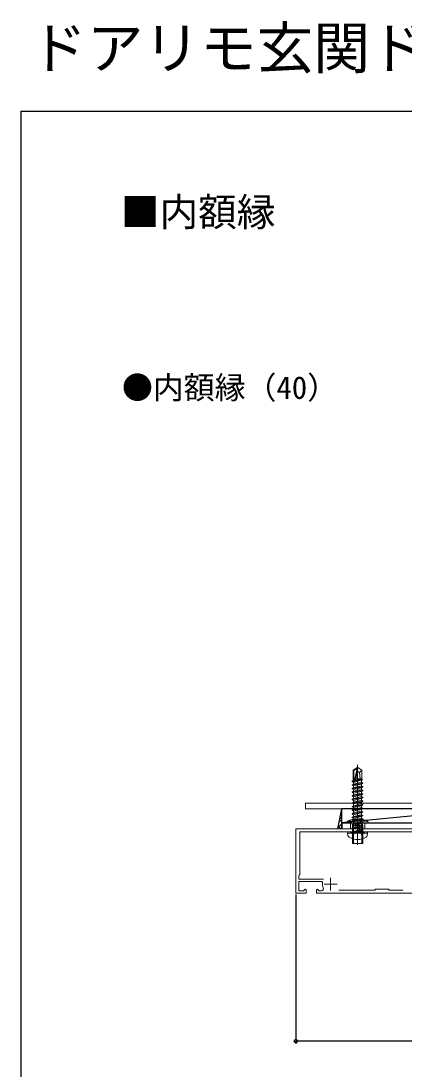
# Model space of a CAD drawing. Units: millimetres, scale not verified. Extents: x -525 to 525, y -785 to 780.
# Drawn here: x -525 to -376.1, y 373.4 to 780.5 of the extents above; entities that cross this region are included whole.
import ezdxf
from ezdxf.enums import TextEntityAlignment as Align

# ---------------------------------------------------------------- set-up
doc = ezdxf.new("R2010")
doc.units = ezdxf.units.MM
doc.header["$LTSCALE"] = 4
for name, color, linetype in [('0-1_USER1', 3, 'Continuous'), ('0-5_YKK_D', 6, 'Continuous'), ('0-6_YKK_ZWAK', 7, 'Continuous'), ('0-7_YSS_K', 3, 'Continuous')]:
    doc.layers.add(name, color=color, linetype=linetype)
for name, color, linetype, lineweight in [('0-2_YKK_11', 211, 'Continuous', 18), ('0-3_YKK_12', 1, 'Continuous', 18), ('0-4_YKK_13', 4, 'Continuous', 18)]:
    doc.layers.add(name, color=color, linetype=linetype, lineweight=lineweight)
doc.styles.add('ＭＳ ゴシック', font='')
doc.styles.get('ＭＳ ゴシック').set_extended_font_data('MS Gothic')

msp = doc.modelspace()

# ---------------------------------------------------------------- linework, layer by layer
at = {"layer": '0-2_YKK_11'}
for p, q in [((-407.183, 445.213), (-402.183, 445.213)), ((-404.683, 447.713), (-404.683, 442.713))]:
    msp.add_line(p, q, dxfattribs=at)
for points in [[(-347.761, 466.713), (-418.183, 466.713), (-418.183, 441.713), (-414.183, 441.713), (-414.183, 443.113), (-414.553, 443.266), (-415.207, 442.613), (-416.983, 442.613), (-416.983, 446.213), (-408.112, 446.213), (-407.818, 445.853)], [(-369.983, 465.513), (-391.383, 465.513), (-391.683, 465.213), (-396.683, 465.213), (-396.983, 465.513), (-416.683, 465.513), (-416.683, 448.913), (-416.833, 448.653), (-416.983, 448.393), (-416.983, 447.113), (-407.404, 447.113)], [(-408.255, 442.613), (-409.159, 442.613), (-409.812, 443.266), (-410.183, 443.113), (-410.183, 441.713), (-356.683, 441.713), (-356.683, 446.213), (-357.683, 446.213), (-357.683, 442.913), (-359.683, 442.913), (-359.683, 465.713), (-350.383, 465.713), (-350.083, 465.413), (-349.637, 465.15), (-347.643, 466.258), (-347.761, 466.713)], [(-401.45, 442.913), (-387.483, 442.913), (-387.183, 443.213), (-382.183, 443.213), (-381.883, 442.913), (-376.581, 442.913)]]:
    msp.add_lwpolyline(points, dxfattribs=at)
for centre, radius, start, end in [((-408.255, 443.413), 0.8, 269.99998, 26.74369), ((-404.683, 445.213), 3.2, 168.46306, 206.74369)]:
    msp.add_arc(centre, radius, start, end, dxfattribs=at)
at = {"layer": '0-3_YKK_12', "color": 2}
msp.add_line((-394.183, 470.013), (-394.183, 465.713), dxfattribs=at)
at = {"layer": '0-4_YKK_13'}
for p, q in [((-395.883, 489.467), (-394.333, 490.513)), ((-395.883, 486.113), (-395.883, 489.467)), ((-395.883, 489.467), (-395.583, 489.308)), ((-395.526, 484.903), (-394.333, 490.151)), ((-395.092, 485.006), (-394.183, 489.006)), ((-394.033, 490.513), (-394.333, 490.513)), ((-394.333, 490.151), (-394.333, 490.513)), ((-394.183, 461.513), (-394.183, 491.513)), ((-394.183, 489.006), (-394.183, 490.513)), ((-394.183, 489.006), (-394.033, 490.513)), ((-392.483, 489.467), (-394.033, 490.513)), ((-393.483, 488.613), (-392.483, 489.467)), ((-392.483, 486.113), (-392.483, 489.467)), ((-396.283, 485.163), (-395.583, 485.285)), ((-396.283, 485.063), (-395.583, 485.185)), ((-396.283, 485.063), (-395.733, 484.745)), ((-395.883, 486.113), (-395.583, 486.113)), ((-395.863, 485.405), (-395.863, 486.113)), ((-395.863, 485.405), (-395.583, 485.454)), ((-395.733, 484.745), (-395.419, 484.828)), ((-395.733, 484.08), (-392.633, 484.78)), ((-395.733, 484.08), (-395.733, 484.745)), ((-395.146, 484.899), (-392.633, 485.561)), ((-395.03, 485.282), (-392.283, 485.763)), ((-395.006, 485.386), (-392.283, 485.863)), ((-394.966, 485.561), (-392.503, 485.99)), ((-394.727, 486.113), (-392.483, 486.113)), ((-392.283, 485.763), (-392.633, 485.561)), ((-392.633, 484.78), (-392.633, 485.561)), ((-392.503, 485.99), (-392.503, 486.113)), ((-392.283, 485.863), (-392.503, 485.99)), ((-392.283, 485.763), (-392.283, 485.863)), ((-392.083, 484.363), (-392.083, 484.463)), ((-392.083, 484.363), (-396.283, 483.663)), ((-396.283, 483.763), (-395.733, 484.08)), ((-396.283, 483.663), (-396.283, 483.763)), ((-396.283, 483.663), (-395.733, 483.345)), ((-392.083, 482.963), (-396.283, 482.263)), ((-396.283, 482.363), (-395.733, 482.68)), ((-396.283, 482.263), (-396.283, 482.363)), ((-396.283, 482.263), (-395.733, 481.945)), ((-392.083, 481.563), (-396.283, 480.863)), ((-396.283, 480.963), (-395.733, 481.28)), ((-396.283, 480.863), (-396.283, 480.963)), ((-396.283, 480.863), (-395.733, 480.545)), ((-395.733, 482.68), (-392.633, 483.38)), ((-395.733, 481.28), (-392.633, 481.98)), ((-395.733, 479.88), (-392.633, 480.58)), ((-392.083, 484.363), (-392.633, 484.045)), ((-392.633, 483.38), (-392.633, 484.045)), ((-392.083, 482.963), (-392.633, 482.645)), ((-392.633, 481.98), (-392.633, 482.645)), ((-392.083, 481.563), (-392.633, 481.245)), ((-392.633, 480.58), (-392.633, 481.245)), ((-392.083, 482.963), (-392.083, 483.063)), ((-392.083, 481.563), (-392.083, 481.663)), ((-392.083, 480.163), (-396.283, 479.463)), ((-396.283, 479.563), (-395.733, 479.88)), ((-396.283, 479.463), (-396.283, 479.563)), ((-396.283, 479.463), (-395.733, 479.145)), ((-392.083, 478.763), (-396.283, 478.063)), ((-396.283, 478.163), (-395.733, 478.48)), ((-396.283, 478.063), (-395.733, 477.745)), ((-392.083, 477.363), (-396.283, 476.663)), ((-396.283, 476.763), (-395.733, 477.08)), ((-396.283, 476.663), (-395.733, 476.345)), ((-395.733, 478.48), (-392.633, 479.18)), ((-395.733, 477.745), (-392.633, 478.445)), ((-395.733, 477.08), (-395.733, 477.745)), ((-395.733, 477.08), (-394.183, 477.43)), ((-395.733, 476.345), (-392.633, 477.045)), ((-395.733, 475.68), (-395.733, 476.345)), ((-392.083, 480.163), (-392.633, 479.845)), ((-392.633, 479.18), (-392.633, 479.845)), ((-392.083, 478.863), (-392.633, 479.18)), ((-392.083, 478.763), (-392.633, 478.445)), ((-392.083, 477.463), (-392.633, 477.78)), ((-392.083, 477.363), (-392.633, 477.045)), ((-392.083, 476.063), (-392.633, 476.38)), ((-392.083, 480.163), (-392.083, 480.263)), ((-392.083, 478.763), (-392.083, 478.863)), ((-392.083, 477.363), (-392.083, 477.463)), ((-392.083, 475.963), (-396.283, 475.263)), ((-396.283, 475.363), (-395.733, 475.68)), ((-396.283, 475.263), (-395.733, 474.945)), ((-392.083, 474.563), (-396.283, 473.863)), ((-396.283, 473.963), (-395.733, 474.28)), ((-396.283, 473.863), (-395.733, 473.545)), ((-396.283, 472.563), (-392.083, 473.263)), ((-392.083, 473.163), (-396.283, 472.463)), ((-396.283, 472.463), (-396.283, 472.563)), ((-396.283, 472.463), (-395.733, 472.145)), ((-395.733, 475.68), (-394.183, 476.03)), ((-395.733, 474.945), (-392.633, 475.645)), ((-395.733, 474.28), (-395.733, 474.945)), ((-395.733, 474.28), (-394.183, 474.63)), ((-395.733, 473.545), (-392.633, 474.245)), ((-395.733, 472.88), (-395.733, 473.545)), ((-395.733, 472.145), (-392.633, 472.845)), ((-394.183, 473.23), (-392.633, 473.58)), ((-392.083, 475.963), (-392.633, 475.645)), ((-392.083, 474.663), (-392.633, 474.98)), ((-392.083, 474.563), (-392.633, 474.245)), ((-392.633, 473.58), (-392.633, 474.245)), ((-392.083, 473.263), (-392.633, 473.58)), ((-392.083, 473.163), (-392.633, 472.845)), ((-392.633, 472.18), (-392.633, 472.845)), ((-392.083, 475.963), (-392.083, 476.063)), ((-392.083, 474.563), (-392.083, 474.663)), ((-392.083, 473.163), (-392.083, 473.263)), ((-400.183, 466.713), (-400.183, 469.013)), ((-398.183, 469.013), (-398.127, 469.655)), ((-398.183, 469.013), (-390.183, 469.013)), ((-390.239, 469.655), (-398.127, 469.655)), ((-396.933, 469.013), (-396.933, 466.713)), ((-396.283, 471.163), (-392.083, 471.863)), ((-392.083, 471.763), (-396.283, 471.063)), ((-396.283, 471.063), (-396.283, 471.163)), ((-396.283, 471.063), (-395.733, 470.745)), ((-396.283, 469.763), (-392.083, 470.463)), ((-392.083, 470.363), (-396.283, 469.663)), ((-396.283, 469.663), (-396.283, 469.763)), ((-396.283, 469.663), (-395.733, 469.345)), ((-396.283, 468.363), (-392.083, 469.063)), ((-392.083, 468.963), (-396.283, 468.263)), ((-396.283, 468.263), (-396.283, 468.363)), ((-396.283, 468.263), (-395.733, 467.945)), ((-396.183, 470.3), (-395.328, 468.57)), ((-396.183, 468.013), (-395.924, 468.746)), ((-395.804, 468.013), (-395.915, 468.839)), ((-395.733, 471.48), (-395.733, 472.145)), ((-395.733, 470.745), (-392.633, 471.445)), ((-395.733, 470.08), (-395.733, 470.745)), ((-395.733, 469.345), (-392.633, 470.045)), ((-395.733, 468.68), (-395.733, 469.345)), ((-395.733, 467.945), (-392.633, 468.645)), ((-395.328, 468.57), (-394.183, 467.961)), ((-394.183, 471.438), (-394.183, 460.499)), ((-393.038, 468.57), (-394.183, 467.961)), ((-392.183, 470.3), (-393.038, 468.57)), ((-392.083, 471.863), (-392.633, 472.18)), ((-392.083, 471.763), (-392.633, 471.445)), ((-392.633, 470.78), (-392.633, 471.445)), ((-392.083, 470.463), (-392.633, 470.78)), ((-392.083, 470.363), (-392.633, 470.045)), ((-392.633, 469.38), (-392.633, 470.045)), ((-392.083, 469.063), (-392.633, 469.38)), ((-392.083, 468.963), (-392.633, 468.645)), ((-392.633, 467.98), (-392.633, 468.645)), ((-392.562, 468.013), (-392.451, 468.839)), ((-392.183, 468.013), (-392.441, 468.746)), ((-392.083, 471.763), (-392.083, 471.863)), ((-392.083, 470.363), (-392.083, 470.463)), ((-392.083, 468.963), (-392.083, 469.063)), ((-391.433, 469.013), (-391.433, 466.713)), ((-390.183, 469.013), (-390.239, 469.655)), ((-398.095, 465.013), (-398.007, 465.513)), ((-398.095, 465.013), (-397.923, 464.038)), ((-398.095, 465.013), (-390.271, 465.013)), ((-398.007, 465.513), (-390.359, 465.513)), ((-396.283, 466.963), (-392.083, 467.663)), ((-392.083, 467.563), (-396.283, 466.863)), ((-396.283, 466.963), (-395.733, 467.28)), ((-396.283, 466.863), (-396.283, 466.963)), ((-396.283, 466.863), (-395.733, 466.545)), ((-396.183, 461.013), (-396.183, 468.013)), ((-392.183, 468.013), (-396.183, 468.013)), ((-395.804, 468.013), (-395.804, 461.013)), ((-395.733, 467.28), (-392.633, 467.98)), ((-395.733, 467.28), (-395.733, 467.945)), ((-395.733, 466.545), (-392.633, 467.245)), ((-395.733, 465.713), (-395.733, 466.545)), ((-392.633, 466.58), (-395.683, 465.663)), ((-395.683, 465.663), (-392.083, 466.263)), ((-392.083, 466.163), (-395.683, 465.563)), ((-395.683, 465.563), (-392.633, 465.845)), ((-395.683, 465.563), (-395.683, 465.663)), ((-392.083, 467.663), (-392.633, 467.98)), ((-392.083, 467.563), (-392.633, 467.245)), ((-392.633, 466.58), (-392.633, 467.245)), ((-392.083, 466.263), (-392.633, 466.58)), ((-392.083, 466.163), (-392.633, 465.845)), ((-392.633, 465.713), (-392.633, 465.845)), ((-392.562, 468.013), (-392.562, 461.013)), ((-392.083, 467.563), (-392.083, 467.663)), ((-392.083, 466.163), (-392.083, 466.263)), ((-392.083, 466.163), (-392.083, 466.263)), ((-390.271, 465.013), (-390.443, 464.038)), ((-390.271, 465.013), (-390.359, 465.513))]:
    msp.add_line(p, q, dxfattribs=at)
at = {"layer": '0-4_YKK_13', "color": 80}
for q in [(-400.483, 466.713), (-307.483, 469.013)]:
    msp.add_line((-400.483, 469.013), q, dxfattribs=at)
at = {"layer": '0-4_YKK_13'}
for points in [[(-395.583, 485.061), (-395.583, 489.308), (-394.333, 490.151)], [(-394.183, 489.114), (-393.483, 488.613), (-393.233, 486.113)], [(-396.283, 485.063), (-396.283, 485.163), (-395.863, 485.405)], [(-396.283, 483.763), (-392.083, 484.463), (-392.633, 484.78)], [(-396.283, 482.363), (-392.083, 483.063), (-392.633, 483.38)], [(-396.283, 480.963), (-392.083, 481.663), (-392.633, 481.98)], [(-396.283, 479.563), (-392.083, 480.263), (-392.633, 480.58)], [(-395.733, 482.68), (-395.733, 483.345), (-392.633, 484.045)], [(-395.733, 481.28), (-395.733, 481.945), (-392.633, 482.645)], [(-395.733, 479.88), (-395.733, 480.545), (-392.633, 481.245)], [(-396.283, 478.063), (-396.283, 478.163), (-392.083, 478.863)], [(-396.283, 476.663), (-396.283, 476.763), (-392.083, 477.463)], [(-395.733, 478.48), (-395.733, 479.145), (-392.633, 479.845)], [(-394.183, 477.43), (-392.633, 477.78), (-392.633, 478.445)], [(-394.183, 476.03), (-392.633, 476.38), (-392.633, 477.045)], [(-396.283, 475.263), (-396.283, 475.363), (-392.083, 476.063)], [(-396.283, 473.863), (-396.283, 473.963), (-392.083, 474.663)], [(-396.283, 472.563), (-395.733, 472.88), (-394.183, 473.23)], [(-394.183, 474.63), (-392.633, 474.98), (-392.633, 475.645)], [(-396.283, 471.163), (-395.733, 471.48), (-392.633, 472.18)], [(-396.283, 469.763), (-395.733, 470.08), (-392.633, 470.78)], [(-396.283, 468.363), (-395.733, 468.68), (-392.633, 469.38)], [(-396.483, 462.933), (-395.328, 465.25), (-394.183, 465.859)], [(-396.183, 461.013), (-392.183, 461.013), (-392.183, 468.013)], [(-391.883, 462.933), (-393.038, 465.25), (-394.183, 465.859)]]:
    msp.add_lwpolyline(points, dxfattribs=at)
msp.add_lwpolyline([(-414.383, 476.713), (-314.383, 476.713), (-314.383, 474.413), (-414.383, 474.413)], close=True, dxfattribs=at)
at = {"layer": '0-4_YKK_13', "color": 80}
msp.add_lwpolyline([(-400.483, 466.713), (-307.483, 466.713), (-307.483, 455.512)], dxfattribs=at)
at = {"layer": '0-4_YKK_13'}
for centre, radius, start, end in [((-395.335, 485.061), 0.248, 180, 347.19096), ((-394.183, 461.013), 9.5, 65.47227, 114.52773), ((-396.113, 468.813), 0.2, 340.57815, 90), ((-392.253, 468.813), 0.2, 90, 199.42185), ((-395.933, 465.713), 0.2, 270, 0), ((-392.433, 465.713), 0.2, 180, 270), ((-397.037, 464.194), 0.9, 190, 239.36409), ((-394.183, 469.013), 6.5, 239.36409, 300.63591), ((-391.329, 464.194), 0.9, 300.63591, 350)]:
    msp.add_arc(centre, radius, start, end, dxfattribs=at)
at = {"layer": '0-5_YKK_D'}
for p, q in [((-418.183, 441.213), (-418.183, 383.213)), ((-306.183, 384.213), (-418.183, 384.213))]:
    msp.add_line(p, q, dxfattribs=at)
msp.add_circle((-418.183, 384.213), 0.637, dxfattribs=at)
at = {"layer": '0-6_YKK_ZWAK'}
for q in [(-525, -784.6), (525, 745.4)]:
    msp.add_line((-525, 745.4), q, dxfattribs=at)
at = {"layer": '0-7_YSS_K'}
for p, q in [((-400.483, 474.413), (-401.983, 466.713)), ((-400.486, 472.206), (-400.843, 472.564)), ((-400.56, 474.019), (-400.483, 474.095)), ((-344.38, 474.413), (-400.483, 469.013)), ((-401.928, 466.993), (-400.484, 468.438)), ((-400.484, 469.377), (-401.304, 470.196)), ((-401.244, 470.506), (-400.485, 471.265)), ((-400.649, 466.712), (-401.765, 467.829))]:
    msp.add_line(p, q, dxfattribs=at)
msp.add_lwpolyline([(-400.483, 469.013), (-344.38, 469.013), (-344.38, 474.413), (-400.483, 474.413)], close=True, dxfattribs=at)

# ---------------------------------------------------------------- texts
at = {"layer": '0-1_USER1', "style": 'ＭＳ ゴシック'}
for s, height, p in [('ドアリモ玄関ドア\u3000D50\u3000高断熱ドア', 16.13, (-521.394, 757.116)), ('■内額縁', 11, (-486.153, 697.485)), ('●内額縁（40）', 8.798, (-485.74, 631.036))]:
    msp.add_text(s, height=height, dxfattribs=at).set_placement(p, align=Align.BOTTOM_LEFT)

doc.saveas('drawing.dxf')
